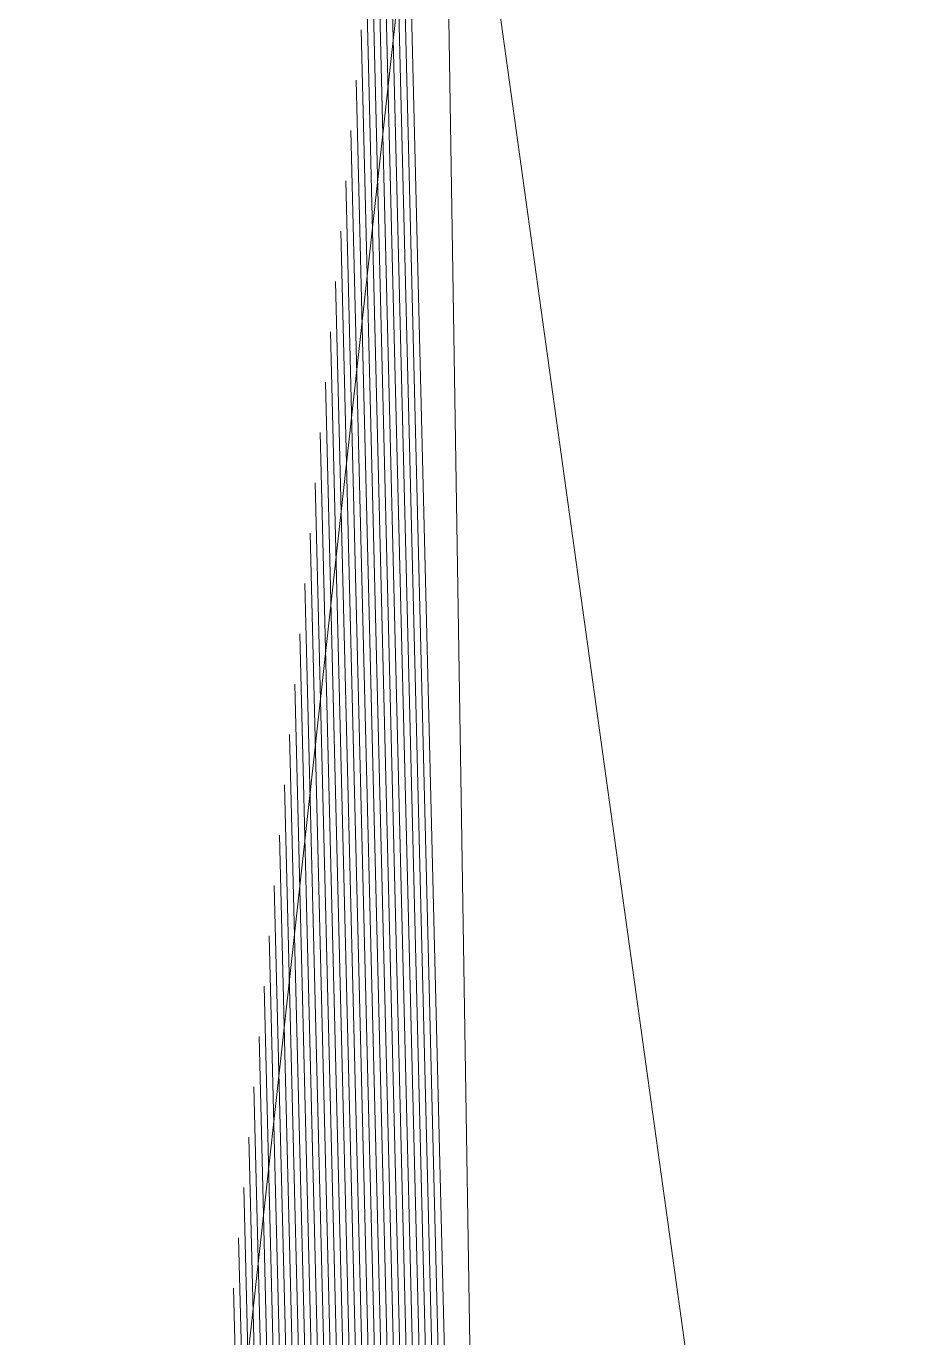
# Model space of a CAD drawing. Header units: metres. Extents: x -2639 to -2278, y 1912 to 2089.
# Drawn here: x -2388.809 to -2386.364, y 2055.843 to 2059.425 of the extents above; entities that cross this region are included whole.
import ezdxf

# ---------------------------------------------------------------- set-up
doc = ezdxf.new("R2010")
doc.units = ezdxf.units.M
doc.layers.add('02', color=2, linetype='Continuous')
doc.layers.add('PLUMA-01', color=9, linetype='Continuous', lineweight=9)

# ---------------------------------------------------------------- blocks, each defined once
blk = doc.blocks.new('*X3')
at = {"color": 0}
for p, q in [((-2.30906, 3.03125), (-1.47982, 3.03125)), ((-2.29917, 3.03), (-1.48108, 3.03)), ((-2.28928, 3.02875), (-1.48233, 3.02875)), ((-2.27938, 3.0275), (-1.48359, 3.0275)), ((-2.26949, 3.02625), (-1.48484, 3.02625)), ((-2.25959, 3.025), (-1.4861, 3.025)), ((-2.2497, 3.02375), (-1.48735, 3.02375)), ((-2.23981, 3.0225), (-1.48861, 3.0225)), ((-2.22991, 3.02125), (-1.48987, 3.02125)), ((-2.22002, 3.02), (-1.49112, 3.02)), ((-2.21012, 3.01875), (-1.49238, 3.01875)), ((-2.20023, 3.0175), (-1.49363, 3.0175)), ((-2.19034, 3.01625), (-1.49489, 3.01625)), ((-2.18044, 3.015), (-1.49614, 3.015)), ((-2.17055, 3.01375), (-1.4974, 3.01375)), ((-2.16066, 3.0125), (-1.49866, 3.0125)), ((-2.15076, 3.01125), (-1.49991, 3.01125)), ((-2.14087, 3.01), (-1.50117, 3.01)), ((-2.13097, 3.00875), (-1.50242, 3.00875)), ((-2.12108, 3.0075), (-1.50368, 3.0075)), ((-2.11119, 3.00625), (-1.50493, 3.00625)), ((-2.10129, 3.005), (-1.50619, 3.005)), ((-2.0914, 3.00375), (-1.50745, 3.00375)), ((-2.0815, 3.0025), (-1.5087, 3.0025)), ((-2.07161, 3.00125), (-1.50996, 3.00125)), ((-2.06172, 3), (-1.51121, 3)), ((-2.05182, 2.99875), (-1.51247, 2.99875)), ((-2.04193, 2.9975), (-1.51372, 2.9975)), ((-2.03204, 2.99625), (-1.51498, 2.99625)), ((-2.02214, 2.995), (-1.51623, 2.995)), ((-2.01225, 2.99375), (-1.51749, 2.99375)), ((-2.00235, 2.9925), (-1.51875, 2.9925)), ((-1.99246, 2.99125), (-1.52, 2.99125)), ((-1.98257, 2.99), (-1.52126, 2.99))]:
    blk.add_line(p, q, dxfattribs=at)
blk = doc.blocks.new('A$C1D8E714A')
at = {"layer": 'PLUMA-01'}
for p, q in [((19.8984, 25.2272), (22.0835, 45.033)), ((22.0835, 45.033), (24.6023, 26.8893)), ((22.0835, 45.033), (22.3983, 25.0961))]:
    blk.add_line(p, q, dxfattribs=at)
at = {"layer": 'PLUMA-01', "xscale": 26.65005798341788, "yscale": 26.65005798341788, "zscale": 26.65005798341788, "rotation": 271.4047504280917}
blk.add_blockref('*X3', (-57.3777, -18.6268), dxfattribs=at)

msp = doc.modelspace()

# ---------------------------------------------------------------- block references
at = {"layer": '02', "xscale": 0.5197499999998852, "yscale": 0.5197499999998852, "zscale": 0.5197499999998852}
for p in [(-2399.1513, 2037.192), (-2399.1513, 2037.192, 2.1894)]:
    msp.add_blockref('A$C1D8E714A', p, dxfattribs=at)

doc.saveas('drawing.dxf')
